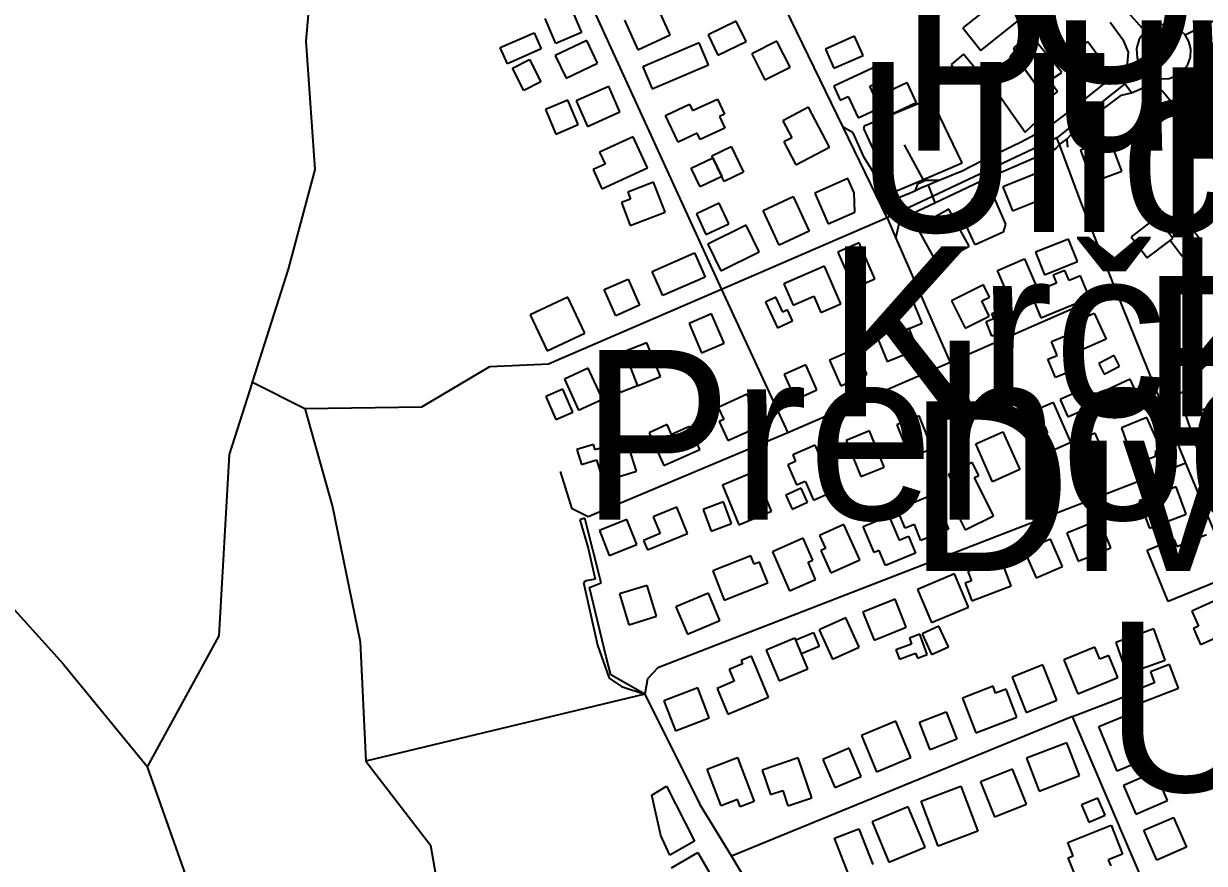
# Model space of a CAD drawing. Extents: x -8864 to 13231, y -7697 to 8949.
# Drawn here: x 36.2 to 467.7, y 3149.1 to 3456.1 of the extents above; entities that cross this region are included whole.
import ezdxf

# ---------------------------------------------------------------- set-up
doc = ezdxf.new("R2010")
doc.units = 0
for name, color, linetype in [('OSM_BUILDING_GARAGE', 9, 'CONTINUOUS'), ('OSM_BUILDING_HOUSE', 9, 'CONTINUOUS'), ('OSM_BUILDING_YES', 9, 'CONTINUOUS'), ('OSM_HIGHWAY_FOOTWAY', 8, 'CONTINUOUS'), ('OSM_HIGHWAY_PATH', 8, 'CONTINUOUS'), ('OSM_HIGHWAY_RESIDENTIAL', 8, 'CONTINUOUS'), ('OSM_HIGHWAY_SECONDARY', 8, 'CONTINUOUS'), ('OSM_HIGHWAY_SERVICE', 8, 'CONTINUOUS'), ('OSM_HIGHWAY_TRACK', 8, 'CONTINUOUS'), ('OSM_HIGHWAY_UNCLASSIFIED', 8, 'CONTINUOUS'), ('OSM_LABELS', 8, 'CONTINUOUS'), ('OSM_LEISURE_OUTDOOR_SEATING', 3, 'CONTINUOUS'), ('OSM_LEISURE_PARK', 3, 'CONTINUOUS')]:
    doc.layers.add(name, color=color, linetype=linetype)

msp = doc.modelspace()

# ---------------------------------------------------------------- linework, layer by layer
at = {"layer": 'OSM_BUILDING_GARAGE'}
for p, q in [((421.990858, 3446.786978), (425.030675, 3449.466775)), ((425.030675, 3449.466775), (430.038332, 3442.672765)), ((426.638638, 3440.259835), (421.990858, 3446.786978)), ((430.038332, 3442.672765), (426.638638, 3440.259835))]:
    msp.add_line(p, q, dxfattribs=at)
at = {"layer": 'OSM_BUILDING_HOUSE'}
for p, q in [((403.974011, 3452.046498), (397.955633, 3447.209518)), ((415.528376, 3438.136012), (403.974011, 3452.046498)), ((397.955633, 3447.209518), (398.307854, 3445.886299)), ((398.307854, 3445.886299), (399.709079, 3442.594929)), ((399.709079, 3442.594929), (407.052112, 3432.520669)), ((407.052112, 3432.520669), (411.232817, 3435.289422)), ((411.232817, 3435.289422), (412.833123, 3436.345774)), ((412.833123, 3436.345774), (415.528376, 3438.136012)), ((450.283357, 3385.285064), (440.865286, 3378.168588)), ((454.647829, 3379.525167), (450.283357, 3385.285064)), ((456.148595, 3377.545897), (454.647829, 3379.525167)), ((440.865286, 3378.168588), (446.730524, 3370.418302)), ((446.730524, 3370.418302), (455.168503, 3376.800891)), ((455.168503, 3376.800891), (456.148595, 3377.545897)), ((265.773383, 3174.09254), (271.094976, 3177.328312)), ((271.094976, 3177.328312), (281.324686, 3157.290986)), ((269.012281, 3159.370331), (265.773383, 3174.09254)), ((272.343062, 3152.142661), (269.012281, 3159.370331)), ((281.324686, 3157.290986), (272.343062, 3152.142661)), ((273.009218, 3147.539191), (282.52683, 3153.110057)), ((282.52683, 3153.110057), (292.098041, 3136.775522))]:
    msp.add_line(p, q, dxfattribs=at)
at = {"layer": 'OSM_BUILDING_YES'}
for p, q in [((393.1394, 3465.489964), (379.387484, 3454.559503)), ((236.217484, 3461.898368), (240.114881, 3452.835982)), ((272.519172, 3451.901944), (267.588085, 3462.710091)), ((230.704466, 3448.799606), (226.807069, 3457.861992)), ((255.781039, 3457.328257), (260.70447, 3446.52011)), ((296.562054, 3456.939074), (286.31703, 3451.924183)), ((300.1838, 3449.566851), (296.562054, 3456.939074)), ((385.995448, 3446.253242), (399.747364, 3457.194823)), ((210.382872, 3447.309594), (222.748876, 3452.724787)), ((222.748876, 3452.724787), (225.367559, 3446.775858)), ((240.114881, 3452.835982), (230.704466, 3448.799606)), ((260.70447, 3446.52011), (272.519172, 3451.901944)), ((286.31703, 3451.924183), (289.938776, 3444.55196)), ((379.387484, 3454.559503), (385.995448, 3446.253242)), ((212.993898, 3441.349546), (210.382872, 3447.309594)), ((241.990838, 3449.878197), (230.497728, 3444.440765)), ((245.911206, 3441.605294), (241.990838, 3449.878197)), ((283.024533, 3449.044235), (262.465572, 3440.248716)), ((286.49314, 3440.949244), (283.024533, 3449.044235)), ((289.938776, 3444.55196), (300.1838, 3449.566851)), ((311.431887, 3449.666926), (302.266496, 3445.030098)), ((316.263434, 3440.126402), (311.431887, 3449.666926)), ((339.854555, 3451.412687), (329.219025, 3446.720261)), ((342.94797, 3444.418526), (339.854555, 3451.412687)), ((225.367559, 3446.775858), (212.993898, 3441.349546)), ((214.846884, 3439.748339), (221.064343, 3442.895155)), ((221.064343, 3442.895155), (225.199106, 3434.733448)), ((230.497728, 3444.440765), (234.418096, 3436.167862)), ((302.266496, 3445.030098), (307.098043, 3435.489573)), ((329.219025, 3446.720261), (332.312441, 3439.71498)), ((332.312441, 3439.71498), (342.94797, 3444.418526)), ((379.617193, 3444.885544), (375.153181, 3441.149395)), ((384.793304, 3438.714226), (379.617193, 3444.885544)), ((398.307854, 3445.886299), (396.569722, 3443.806954)), ((396.569722, 3443.806954), (398.131744, 3441.293948)), ((399.709079, 3442.594929), (398.307854, 3445.886299)), ((218.981647, 3431.586631), (214.846884, 3439.748339)), ((234.418096, 3436.167862), (245.911206, 3441.605294)), ((262.465572, 3440.248716), (265.934179, 3432.164845)), ((265.934179, 3432.164845), (286.49314, 3440.949244)), ((307.098043, 3435.489573), (316.263434, 3440.126402)), ((349.86987, 3441.316187), (332.266499, 3433.132241)), ((352.197588, 3436.312416), (349.86987, 3441.316187)), ((375.153181, 3441.149395), (380.329291, 3434.978076)), ((380.329291, 3434.978076), (384.793304, 3438.714226)), ((397.496215, 3439.981848), (392.503872, 3436.479208)), ((398.131744, 3441.293948), (397.496215, 3439.981848)), ((407.052112, 3432.520669), (399.709079, 3442.594929)), ((225.199106, 3434.733448), (218.981647, 3431.586631)), ((345.428828, 3433.165599), (352.197588, 3436.312416)), ((350.658538, 3430.652594), (358.966349, 3434.477699)), ((358.966349, 3434.477699), (362.381357, 3427.072117)), ((393.307853, 3434.511058), (390.597286, 3432.765297)), ((392.503872, 3436.479208), (393.307853, 3434.511058)), ((250.007684, 3433.054404), (238.131726, 3427.772645)), ((254.134791, 3423.791867), (250.007684, 3433.054404)), ((332.266499, 3433.132241), (334.632502, 3428.050633)), ((349.096516, 3425.292998), (345.428828, 3433.165599)), ((354.073546, 3423.247012), (350.658538, 3430.652594)), ((390.597286, 3432.765297), (402.174623, 3416.408524)), ((407.25885, 3431.564392), (407.052112, 3432.520669)), ((409.908161, 3428.050633), (407.25885, 3431.564392)), ((235.030654, 3428.09511), (226.937238, 3424.659187)), ((238.820853, 3419.132799), (235.030654, 3428.09511)), ((238.131726, 3427.772645), (242.258832, 3418.510108)), ((270.804011, 3422.479767), (279.578897, 3426.593979)), ((279.578897, 3426.593979), (280.673844, 3424.270005)), ((280.673844, 3424.270005), (289.709067, 3428.495412)), ((289.709067, 3428.495412), (292.312436, 3422.935666)), ((334.632502, 3428.050633), (337.549807, 3429.407211)), ((337.549807, 3429.407211), (341.186868, 3421.612446)), ((362.381357, 3427.072117), (354.073546, 3423.247012)), ((411.868345, 3425.448671), (409.908161, 3428.050633)), ((226.937238, 3424.659187), (230.735094, 3415.707996)), ((242.258832, 3418.510108), (254.134791, 3423.791867)), ((275.367565, 3412.750211), (270.804011, 3422.479767)), ((292.312436, 3422.935666), (290.467107, 3422.079465)), ((290.467107, 3422.079465), (292.434948, 3417.876297)), ((323.055166, 3425.459791), (313.644751, 3420.478258)), ((330.742762, 3410.948853), (323.055166, 3425.459791)), ((341.186868, 3421.612446), (349.096516, 3425.292998)), ((402.174623, 3416.408524), (410.712143, 3424.37008)), ((410.712143, 3424.37008), (411.868345, 3425.448671)), ((230.735094, 3415.707996), (238.820853, 3419.132799)), ((292.434948, 3417.876297), (283.399725, 3413.63977)), ((313.644751, 3420.478258), (316.883649, 3414.351418)), ((258.943367, 3414.696122), (246.707531, 3409.04742)), ((264.18839, 3403.354239), (258.943367, 3414.696122)), ((282.289464, 3415.997102), (275.367565, 3412.750211)), ((283.399725, 3413.63977), (282.289464, 3415.997102)), ((316.883649, 3414.351418), (313.974001, 3412.816928)), ((313.974001, 3412.816928), (318.415043, 3404.421711)), ((433.12409, 3413.762084), (422.350736, 3409.747948)), ((437.457935, 3402.142215), (433.12409, 3413.762084)), ((246.707531, 3409.04742), (248.698343, 3404.733056)), ((287.702941, 3407.757558), (294.77798, 3411.171243)), ((294.77798, 3411.171243), (299.310906, 3401.819749)), ((318.415043, 3404.421711), (330.742762, 3410.948853)), ((422.350736, 3409.747948), (426.68458, 3398.128078)), ((248.698343, 3404.733056), (244.303243, 3402.698189)), ((280.130199, 3403.265283), (288.055162, 3407.023672)), ((288.055162, 3407.023672), (287.702941, 3407.757558)), ((288.055162, 3407.023672), (291.324687, 3400.174064)), ((291.324687, 3400.174064), (288.055162, 3407.023672)), ((244.303243, 3402.698189), (247.549797, 3395.67067)), ((247.549797, 3395.67067), (264.18839, 3403.354239)), ((283.392068, 3396.404556), (280.130199, 3403.265283)), ((291.324687, 3400.174064), (283.392068, 3396.404556)), ((292.197582, 3398.372707), (291.324687, 3400.174064)), ((299.310906, 3401.819749), (292.197582, 3398.372707)), ((407.771867, 3401.886466), (394.004637, 3396.415676)), ((410.099586, 3396.037613), (407.771867, 3401.886466)), ((426.68458, 3398.128078), (437.457935, 3402.142215)), ((266.38594, 3398.050241), (256.952555, 3394.391928)), ((270.60493, 3387.186497), (266.38594, 3398.050241)), ((337.419639, 3399.417939), (325.336942, 3394.13618)), ((339.693759, 3394.225136), (337.419639, 3399.417939)), ((394.004637, 3396.415676), (397.503872, 3387.609038)), ((407.381362, 3394.959022), (410.099586, 3396.037613)), ((257.917333, 3391.901162), (254.663121, 3390.644659)), ((256.952555, 3394.391928), (257.917333, 3391.901162)), ((306.439544, 3387.764711), (317.427294, 3392.868558)), ((317.427294, 3392.868558), (323.315503, 3380.214575)), ((325.336942, 3394.13618), (330.252716, 3382.894373)), ((339.931125, 3387.11978), (339.693759, 3394.225136)), ((382.710609, 3391.823325), (389.816276, 3394.847827)), ((384.839246, 3386.808434), (382.710609, 3391.823325)), ((389.816276, 3394.847827), (395.000043, 3382.694222)), ((397.503872, 3387.609038), (408.560535, 3391.990118)), ((408.560535, 3391.990118), (407.381362, 3394.959022)), ((254.663121, 3390.644659), (257.909676, 3382.271681)), ((257.909676, 3382.271681), (270.60493, 3387.186497)), ((290.428822, 3390.377791), (282.059755, 3386.519327)), ((293.897429, 3382.861014), (290.428822, 3390.377791)), ((312.327753, 3375.110728), (306.439544, 3387.764711)), ((330.252716, 3382.894373), (339.931125, 3387.11978)), ((374.264972, 3388.176132), (362.557467, 3381.660109)), ((381.761145, 3374.732665), (374.264972, 3388.176132)), ((383.277224, 3386.152384), (384.839246, 3386.808434)), ((282.059755, 3386.519327), (285.528362, 3379.00255)), ((285.528362, 3379.00255), (293.897429, 3382.861014)), ((380.796367, 3381.993694), (383.330823, 3383.139002)), ((382.725923, 3385.37402), (383.277224, 3386.152384)), ((382.725923, 3384.473341), (382.725923, 3385.37402)), ((383.330823, 3383.139002), (382.725923, 3384.473341)), ((395.000043, 3382.694222), (394.104178, 3379.792034)), ((454.647829, 3379.525167), (460.857631, 3384.217592)), ((460.857631, 3384.217592), (466.768811, 3376.400589)), ((300.252713, 3382.393996), (286.194518, 3375.49991)), ((305.045975, 3372.631081), (300.252713, 3382.393996)), ((323.315503, 3380.214575), (312.327753, 3375.110728)), ((362.557467, 3381.660109), (369.211373, 3369.728893)), ((383.889782, 3375.166325), (380.796367, 3381.993694)), ((394.104178, 3379.792034), (383.889782, 3375.166325)), ((456.148595, 3377.545897), (454.647829, 3379.525167)), ((286.194518, 3375.49991), (290.987781, 3365.736996)), ((341.58503, 3375.93357), (333.744294, 3372.508767)), ((347.312442, 3362.812569), (341.58503, 3375.93357)), ((376.807086, 3371.975031), (381.761145, 3374.732665)), ((418.062833, 3377.26791), (405.949509, 3372.475408)), ((421.301731, 3369.083963), (418.062833, 3377.26791)), ((455.168503, 3376.800891), (456.148595, 3377.545897)), ((459.586574, 3370.963157), (455.168503, 3376.800891)), ((466.768811, 3376.400589), (459.586574, 3370.963157)), ((265.903551, 3365.514606), (281.324686, 3372.275257)), ((281.324686, 3372.275257), (285.206769, 3363.435261)), ((290.987781, 3365.736996), (305.045975, 3372.631081)), ((333.744294, 3372.508767), (339.471707, 3359.387765)), ((369.211373, 3369.728893), (375.957162, 3373.487282)), ((375.957162, 3373.487282), (376.807086, 3371.975031)), ((392.036797, 3365.814832), (401.914286, 3370.051359)), ((401.914286, 3370.051359), (406.049049, 3360.399639)), ((405.949509, 3372.475408), (409.188406, 3364.291462)), ((269.785635, 3356.66349), (265.903551, 3365.514606)), ((328.820863, 3367.40492), (314.042914, 3360.944494)), ((334.846897, 3353.627868), (328.820863, 3367.40492)), ((396.064362, 3356.42998), (392.036797, 3365.814832)), ((409.188406, 3364.291462), (421.301731, 3369.083963)), ((416.715207, 3365.87043), (412.450275, 3364.146908)), ((418.238943, 3362.13428), (416.715207, 3365.87043)), ((248.407378, 3358.820671), (257.09038, 3362.656896)), ((257.09038, 3362.656896), (261.30937, 3353.105252)), ((285.206769, 3363.435261), (269.785635, 3356.66349)), ((314.042914, 3360.944494), (317.457922, 3353.13861)), ((339.471707, 3359.387765), (347.312442, 3362.812569)), ((413.660076, 3361.166884), (404.280289, 3357.364018)), ((412.450275, 3364.146908), (413.660076, 3361.166884)), ((422.396677, 3363.813323), (418.238943, 3362.13428)), ((425.658546, 3355.796169), (422.396677, 3363.813323)), ((252.634025, 3349.269027), (248.407378, 3358.820671)), ((386.983197, 3360.555312), (375.283349, 3354.762056)), ((389.188404, 3356.107515), (386.983197, 3360.555312)), ((406.049049, 3360.399639), (402.634041, 3358.942986)), ((402.634041, 3358.942986), (404.877533, 3353.705705)), ((404.280289, 3357.364018), (407.856094, 3348.568499)), ((235.053625, 3356.063037), (221.339994, 3349.602612)), ((241.263426, 3342.886438), (235.053625, 3356.063037)), ((261.30937, 3353.105252), (252.634025, 3349.269027)), ((311.133265, 3356.018559), (307.297124, 3354.261679)), ((307.297124, 3354.261679), (311.638625, 3344.81011)), ((313.606466, 3350.636725), (311.133265, 3356.018559)), ((317.457922, 3353.13861), (324.931123, 3356.407741)), ((324.931123, 3356.407741), (327.542149, 3350.436574)), ((327.542149, 3350.436574), (334.846897, 3353.627868)), ((361.179213, 3354.862132), (352.947971, 3351.559642)), ((364.509994, 3346.56699), (361.179213, 3354.862132)), ((375.283349, 3354.762056), (380.222094, 3344.787871)), ((386.317041, 3354.695339), (389.188404, 3356.107515)), ((389.050579, 3349.168952), (386.317041, 3354.695339)), ((392.787179, 3355.028924), (396.064362, 3356.42998)), ((395.145526, 3349.535895), (392.787179, 3355.028924)), ((404.877533, 3353.705705), (395.145526, 3349.535895)), ((407.856094, 3348.568499), (425.658546, 3355.796169)), ((221.339994, 3349.602612), (227.549795, 3336.426013)), ((287.603401, 3350.025152), (279.356845, 3346.489154)), ((292.205239, 3339.317081), (287.603401, 3350.025152)), ((315.352255, 3351.437328), (313.606466, 3350.636725)), ((317.228213, 3347.378713), (315.352255, 3351.437328)), ((352.947971, 3351.559642), (355.160835, 3346.055494)), ((380.222094, 3344.787871), (389.050579, 3349.168952)), ((387.955632, 3347.167443), (390.719798, 3348.257153)), ((389.977072, 3350.125228), (392.794836, 3351.237177)), ((390.719798, 3348.257153), (389.977072, 3350.125228)), ((392.794836, 3351.237177), (395.635572, 3344.053985)), ((418.407397, 3346.177808), (427.434963, 3350.258662)), ((427.434963, 3350.258662), (431.722865, 3340.773735)), ((279.356845, 3346.489154), (283.958684, 3335.781082)), ((311.638625, 3344.81011), (317.228213, 3347.378713)), ((355.160835, 3346.055494), (347.465582, 3342.919797)), ((356.301724, 3343.253381), (355.160835, 3346.055494)), ((355.160835, 3346.055494), (356.301724, 3343.253381)), ((359.793301, 3344.665557), (356.301724, 3343.253381)), ((356.301724, 3343.253381), (359.793301, 3344.665557)), ((359.793301, 3344.665557), (364.509994, 3346.56699)), ((362.894374, 3337.082063), (359.793301, 3344.665557)), ((390.053642, 3341.852325), (387.955632, 3347.167443)), ((395.635572, 3344.053985), (390.053642, 3341.852325)), ((422.695299, 3336.692881), (418.407397, 3346.177808)), ((227.549795, 3336.426013), (241.263426, 3342.886438)), ((263.943367, 3339.428276), (255.543673, 3336.04795)), ((268.928054, 3327.07452), (263.943367, 3339.428276)), ((347.465582, 3342.919797), (351.715199, 3332.511952)), ((411.753491, 3339.850817), (417.74124, 3342.297105)), ((413.8515, 3334.73585), (411.753491, 3339.850817)), ((417.74124, 3342.297105), (422.565131, 3330.521562)), ((431.722865, 3340.773735), (422.695299, 3336.692881)), ((255.543673, 3336.04795), (256.830044, 3333.034568)), ((283.958684, 3335.781082), (292.205239, 3339.317081)), ((340.260374, 3337.215497), (330.727448, 3333.045687)), ((344.341539, 3327.897362), (340.260374, 3337.215497)), ((351.715199, 3332.511952), (362.894374, 3337.082063)), ((462.503879, 3335.16951), (453.170034, 3331.800304)), ((466.600358, 3323.872106), (462.503879, 3335.16951)), ((250.666184, 3330.610518), (256.830044, 3333.034568)), ((256.830044, 3333.034568), (260.505389, 3323.705313)), ((256.830044, 3333.034568), (260.505389, 3323.705313)), ((322.044446, 3331.288807), (314.165425, 3327.763928)), ((326.110296, 3322.215301), (322.044446, 3331.288807)), ((330.727448, 3333.045687), (334.808613, 3323.727552)), ((410.482434, 3333.357033), (413.8515, 3334.73585)), ((413.215972, 3326.696457), (410.482434, 3333.357033)), ((434.678455, 3334.73585), (429.050583, 3331.855901)), ((429.050583, 3331.855901), (431.072023, 3327.919601)), ((431.072023, 3327.919601), (436.699895, 3330.79955)), ((436.699895, 3330.79955), (434.678455, 3334.73585)), ((453.170034, 3331.800304), (457.266513, 3320.49178)), ((242.54214, 3330.065663), (233.843824, 3326.073765)), ((247.725908, 3318.790498), (242.54214, 3330.065663)), ((254.341529, 3321.281264), (250.666184, 3330.610518)), ((260.505389, 3323.705313), (268.928054, 3327.07452)), ((314.165425, 3327.763928), (318.223618, 3318.690422)), ((334.808613, 3323.727552), (344.341539, 3327.897362)), ((422.565131, 3330.521562), (413.215972, 3326.696457)), ((233.215952, 3322.426572), (227.052092, 3319.724535)), ((236.875983, 3314.086952), (233.215952, 3322.426572)), ((233.843824, 3326.073765), (239.027591, 3314.7986)), ((260.505389, 3323.705313), (254.341529, 3321.281264)), ((318.223618, 3318.690422), (326.110296, 3322.215301)), ((378.545218, 3324.906219), (373.055171, 3322.282018)), ((373.055171, 3322.282018), (377.787178, 3312.38567)), ((383.277224, 3315.02099), (378.545218, 3324.906219)), ((425.122558, 3323.171578), (414.992389, 3318.723781)), ((427.925009, 3316.788989), (425.122558, 3323.171578)), ((440.574321, 3326.084885), (430.275698, 3321.403578)), ((444.931136, 3316.522121), (440.574321, 3326.084885)), ((457.266513, 3320.49178), (466.600358, 3323.872106)), ((227.052092, 3319.724535), (230.712123, 3311.384915)), ((239.027591, 3314.7986), (247.725908, 3318.790498)), ((300.61259, 3320.647453), (290.053631, 3315.810474)), ((302.289467, 3316.97802), (300.61259, 3320.647453)), ((304.065883, 3317.789743), (302.289467, 3316.97802)), ((307.61106, 3310.061696), (304.065883, 3317.789743)), ((414.992389, 3318.723781), (417.802496, 3312.341192)), ((430.275698, 3321.403578), (434.632513, 3311.840815)), ((230.712123, 3311.384915), (236.875983, 3314.086952)), ((290.053631, 3315.810474), (292.067413, 3311.407154)), ((377.787178, 3312.38567), (383.277224, 3315.02099)), ((412.480903, 3317.611831), (402.143995, 3313.063959)), ((418.897443, 3303.045296), (412.480903, 3317.611831)), ((417.802496, 3312.341192), (427.925009, 3316.788989)), ((434.632513, 3311.840815), (444.931136, 3316.522121)), ((474.823942, 3317.533995), (460.857631, 3312.741494)), ((271.393598, 3309.494602), (264.77032, 3306.536817)), ((273.016875, 3305.858528), (271.393598, 3309.494602)), ((292.067413, 3311.407154), (290.352252, 3310.62879)), ((290.352252, 3310.62879), (293.560522, 3303.634629)), ((293.560522, 3303.634629), (307.61106, 3310.061696)), ((363.430362, 3312.697016), (355.298661, 3309.405646)), ((355.298661, 3309.405646), (360.09958, 3297.530028)), ((368.231281, 3300.810278), (363.430362, 3312.697016)), ((402.143995, 3313.063959), (404.877533, 3306.870401)), ((446.646297, 3312.096563), (437.411993, 3308.260338)), ((451.577385, 3300.921473), (446.646297, 3312.096563)), ((460.857631, 3312.741494), (464.931138, 3300.876995)), ((264.77032, 3306.536817), (270.114884, 3294.572243)), ((279.563584, 3308.782954), (273.016875, 3305.858528)), ((283.292527, 3300.443335), (279.563584, 3308.782954)), ((345.275689, 3307.170628), (336.830052, 3303.734705)), ((350.650881, 3293.994029), (345.275689, 3307.170628)), ((384.104177, 3302.500441), (393.996981, 3306.914879)), ((393.996981, 3306.914879), (400.183811, 3293.048872)), ((404.877533, 3306.870401), (409.349203, 3308.838552)), ((410.39055, 3306.4701), (407.174624, 3305.046805)), ((407.174624, 3305.046805), (409.823935, 3299.042279)), ((409.349203, 3308.838552), (410.39055, 3306.4701)), ((427.756555, 3306.370024), (421.638637, 3303.756944)), ((430.153187, 3300.776919), (427.756555, 3306.370024)), ((437.411993, 3308.260338), (441.401274, 3296.707185)), ((464.931138, 3300.876995), (478.897449, 3305.680616)), ((244.456382, 3302.278051), (238.384406, 3300.387737)), ((245.091911, 3300.232064), (244.456382, 3302.278051)), ((252.488542, 3302.52268), (245.091911, 3300.232064)), ((253.261896, 3300.031913), (252.488542, 3302.52268)), ((257.389002, 3301.310655), (253.261896, 3300.031913)), ((260.137854, 3292.459539), (257.389002, 3301.310655)), ((325.459454, 3302.011183), (317.266497, 3298.419587)), ((332.771859, 3285.387542), (325.459454, 3302.011183)), ((336.830052, 3303.734705), (342.197587, 3290.546986)), ((360.09958, 3297.530028), (368.231281, 3300.810278)), ((390.291008, 3288.634433), (384.104177, 3302.500441)), ((409.823935, 3299.042279), (418.897443, 3303.045296)), ((421.638637, 3303.756944), (424.042926, 3298.152719)), ((424.042926, 3298.152719), (430.153187, 3300.776919)), ((449.892852, 3299.909599), (451.577385, 3300.921473)), ((238.384406, 3300.387737), (240.068939, 3294.961425)), ((240.068939, 3294.961425), (245.49773, 3296.651588)), ((245.49773, 3296.651588), (247.970931, 3288.690031)), ((270.114884, 3294.572243), (283.292527, 3300.443335)), ((317.266497, 3298.419587), (318.300188, 3296.062255)), ((441.401274, 3296.707185), (442.57279, 3296.81838)), ((442.57279, 3296.81838), (443.139406, 3295.361727)), ((443.139406, 3295.361727), (449.793311, 3297.963688)), ((449.793311, 3297.963688), (449.892852, 3299.909599)), ((247.970931, 3288.690031), (260.137854, 3292.459539)), ((303.529896, 3292.303866), (291.554397, 3287.355692)), ((309.509988, 3277.848526), (303.529896, 3292.303866)), ((318.300188, 3296.062255), (315.421168, 3294.794632)), ((315.421168, 3294.794632), (318.637095, 3287.478006)), ((342.197587, 3290.546986), (350.650881, 3293.994029)), ((382.848434, 3295.673072), (374.111833, 3291.314231)), ((385.252722, 3290.869452), (382.848434, 3295.673072)), ((400.183811, 3293.048872), (390.291008, 3288.634433)), ((411.761148, 3291.903564), (406.600351, 3289.457276)), ((414.732052, 3285.654409), (411.761148, 3291.903564)), ((318.637095, 3287.478006), (321.738167, 3288.834584)), ((321.738167, 3288.834584), (324.793298, 3281.884901)), ((374.111833, 3291.314231), (378.667729, 3282.174008)), ((383.721329, 3290.113326), (385.252722, 3290.869452)), ((390.666199, 3276.202841), (383.721329, 3290.113326)), ((406.600351, 3289.457276), (409.571255, 3283.197002)), ((291.554397, 3287.355692), (297.534489, 3272.900351)), ((320.375227, 3286.243743), (314.793296, 3283.741857)), ((314.793296, 3283.741857), (317.08273, 3278.62689)), ((322.672317, 3281.128776), (320.375227, 3286.243743)), ((324.793298, 3281.884901), (332.771859, 3285.387542)), ((355.444143, 3278.649129), (369.012292, 3284.142158)), ((369.012292, 3284.142158), (374.211373, 3271.310264)), ((409.571255, 3283.197002), (414.732052, 3285.654409)), ((457.304798, 3286.721881), (443.851504, 3281.618034)), ((461.072026, 3276.803293), (457.304798, 3286.721881)), ((274.885176, 3279.383016), (266.232801, 3275.847017)), ((278.836172, 3269.720176), (274.885176, 3279.383016)), ((292.006158, 3281.284449), (284.525299, 3278.515695)), ((294.93112, 3273.36737), (292.006158, 3281.284449)), ((317.08273, 3278.62689), (322.672317, 3281.128776)), ((378.667729, 3282.174008), (375.505401, 3280.59504)), ((375.505401, 3280.59504), (380.291007, 3271.021157)), ((443.851504, 3281.618034), (447.618732, 3271.699446)), ((256.684561, 3274.768426), (246.623304, 3270.798767)), ((260.290993, 3265.639323), (256.684561, 3274.768426)), ((266.232801, 3275.847017), (268.767258, 3269.64234)), ((284.525299, 3278.515695), (287.450261, 3270.609736)), ((297.534489, 3272.900351), (309.509988, 3277.848526)), ((343.032197, 3272.26654), (352.404327, 3276.202841)), ((352.404327, 3276.202841), (356.156241, 3267.285008)), ((358.307849, 3271.599371), (355.444143, 3278.649129)), ((380.291007, 3271.021157), (390.666199, 3276.202841)), ((429.341548, 3274.657231), (417.419648, 3269.775774)), ((433.506939, 3264.482895), (429.341548, 3274.657231)), ((447.618732, 3271.699446), (461.072026, 3276.803293)), ((246.623304, 3270.798767), (250.237394, 3261.669664)), ((287.450261, 3270.609736), (294.93112, 3273.36737)), ((335.918873, 3272.944829), (327.075074, 3268.908453)), ((341.768797, 3260.101815), (335.918873, 3272.944829)), ((347.029135, 3262.770494), (343.032197, 3272.26654)), ((361.699887, 3272.978188), (358.307849, 3271.599371)), ((364.042919, 3267.196052), (361.699887, 3272.978188)), ((374.211373, 3271.310264), (364.042919, 3267.196052)), ((268.767258, 3269.64234), (262.741223, 3267.173813)), ((262.741223, 3267.173813), (264.150106, 3263.72677)), ((264.150106, 3263.72677), (278.836172, 3269.720176)), ((321.110296, 3267.941058), (309.823924, 3262.992883)), ((324.617187, 3259.935023), (321.110296, 3267.941058)), ((327.075074, 3268.908453), (329.211368, 3264.216028)), ((356.156241, 3267.285008), (359.509994, 3268.686064)), ((359.509994, 3268.686064), (362.098049, 3262.525865)), ((411.447212, 3267.67419), (401.814746, 3263.459902)), ((415.819341, 3257.688885), (411.447212, 3267.67419)), ((417.419648, 3269.775774), (421.585039, 3259.612558)), ((446.784123, 3263.660053), (456.500816, 3267.607473)), ((456.500816, 3267.607473), (457.588105, 3264.927675)), ((457.588105, 3264.927675), (468.43803, 3269.330994)), ((250.237394, 3261.669664), (260.290993, 3265.639323)), ((309.823924, 3262.992883), (316.079667, 3248.748813)), ((329.211368, 3264.216028), (327.488551, 3263.426544)), ((327.488551, 3263.426544), (331.194523, 3255.287075)), ((348.851493, 3263.537739), (347.029135, 3262.770494)), ((351.202183, 3257.944634), (348.851493, 3263.537739)), ((362.098049, 3262.525865), (351.202183, 3257.944634)), ((401.814746, 3263.459902), (406.186875, 3253.474598)), ((421.585039, 3259.612558), (433.506939, 3264.482895)), ((454.410463, 3244.890349), (446.784123, 3263.660053)), ((301.891304, 3261.580708), (288.00922, 3256.0432)), ((303.131733, 3258.46725), (301.891304, 3261.580708)), ((305.130202, 3259.267853), (303.131733, 3258.46725)), ((308.139391, 3251.717718), (305.130202, 3259.267853)), ((322.886712, 3259.178897), (324.617187, 3259.935023)), ((325.627907, 3252.929743), (322.886712, 3259.178897)), ((331.194523, 3255.287075), (341.768797, 3260.101815)), ((393.300196, 3260.4354), (381.240471, 3255.854169)), ((397.059768, 3250.550171), (393.300196, 3260.4354)), ((406.186875, 3253.474598), (415.819341, 3257.688885)), ((288.00922, 3256.0432), (292.258838, 3245.390727)), ((376.39361, 3254.897893), (362.863746, 3249.24919)), ((381.462523, 3242.766526), (376.39361, 3254.897893)), ((381.240471, 3255.854169), (382.572783, 3252.362648)), ((264.065879, 3250.750322), (253.912738, 3247.636864)), ((267.534486, 3239.486276), (264.065879, 3250.750322)), ((292.258838, 3245.390727), (308.139391, 3251.717718)), ((316.079667, 3248.748813), (325.627907, 3252.929743)), ((362.863746, 3249.24919), (367.925002, 3237.128943)), ((382.572783, 3252.362648), (380.313977, 3251.506447)), ((380.313977, 3251.506447), (382.748894, 3245.112739)), ((382.748894, 3245.112739), (397.059768, 3250.550171)), ((471.676928, 3251.906749), (454.410463, 3244.890349)), ((253.912738, 3247.636864), (257.381345, 3236.361698)), ((286.454855, 3247.914851), (274.555926, 3242.877721)), ((290.673845, 3237.951786), (286.454855, 3247.914851)), ((354.655475, 3245.702072), (342.909685, 3240.987407)), ((358.759611, 3235.472139), (354.655475, 3245.702072)), ((473.568199, 3246.069016), (463.070495, 3241.332112)), ((274.555926, 3242.877721), (278.774916, 3232.914656)), ((342.909685, 3240.987407), (347.013821, 3230.768594)), ((367.925002, 3237.128943), (381.462523, 3242.766526)), ((463.070495, 3241.332112), (465.566667, 3235.816843)), ((257.381345, 3236.361698), (267.534486, 3239.486276)), ((278.774916, 3232.914656), (290.673845, 3237.951786)), ((336.623314, 3238.908062), (326.914278, 3234.504743)), ((341.485489, 3228.188871), (336.623314, 3238.908062)), ((465.566667, 3235.816843), (463.675396, 3234.960642)), ((318.384415, 3230.835311), (324.869867, 3233.48175)), ((324.869867, 3233.48175), (326.944906, 3228.400142)), ((326.914278, 3234.504743), (331.776453, 3223.785552)), ((347.013821, 3230.768594), (358.759611, 3235.472139)), ((363.652414, 3232.847939), (359.877528, 3231.446883)), ((366.401265, 3225.442357), (363.652414, 3232.847939)), ((370.681511, 3235.794604), (364.525308, 3232.992492)), ((364.525308, 3232.992492), (367.947973, 3225.464596)), ((374.111833, 3228.266708), (370.681511, 3235.794604)), ((449.249667, 3234.838328), (435.268042, 3229.812317)), ((453.369116, 3223.385251), (449.249667, 3234.838328)), ((463.675396, 3234.960642), (466.309393, 3229.122909)), ((466.309393, 3229.122909), (478.698368, 3234.704894)), ((318.078136, 3231.446883), (307.603403, 3227.010205)), ((318.384415, 3230.835311), (318.078136, 3231.446883)), ((320.46711, 3225.753702), (318.384415, 3230.835311)), ((320.46711, 3225.753702), (318.384415, 3230.835311)), ((326.944906, 3228.400142), (320.46711, 3225.753702)), ((331.776453, 3223.785552), (341.485489, 3228.188871)), ((360.689167, 3229.267462), (354.977068, 3227.143639)), ((359.877528, 3231.446883), (360.689167, 3229.267462)), ((367.947973, 3225.464596), (374.111833, 3228.266708)), ((427.657015, 3228.155513), (416.340015, 3223.529804)), ((429.479373, 3223.729955), (427.657015, 3228.155513)), ((435.268042, 3229.812317), (439.387491, 3218.35924)), ((302.197583, 3224.830785), (298.430354, 3223.262936)), ((298.430354, 3223.262936), (298.951028, 3222.017553)), ((308.407385, 3209.875067), (302.197583, 3224.830785)), ((307.603403, 3227.010205), (312.35838, 3215.790637)), ((322.833114, 3220.227315), (320.46711, 3225.753702)), ((354.977068, 3227.143639), (356.217497, 3223.807791)), ((356.217497, 3223.807791), (362.151648, 3226.009451)), ((362.151648, 3226.009451), (362.848432, 3224.130257)), ((362.848432, 3224.130257), (366.401265, 3225.442357)), ((416.340015, 3223.529804), (421.447213, 3211.053733)), ((432.810155, 3225.086533), (429.479373, 3223.729955)), ((436.102651, 3217.04714), (432.810155, 3225.086533)), ((439.387491, 3218.35924), (453.369116, 3223.385251)), ((298.951028, 3222.017553), (294.073539, 3219.993805)), ((294.073539, 3219.993805), (295.86527, 3215.668323)), ((312.35838, 3215.790637), (322.833114, 3220.227315)), ((408.644762, 3221.63949), (397.465587, 3217.247291)), ((413.728989, 3208.729759), (408.644762, 3221.63949)), ((454.92348, 3221.850761), (447.925011, 3219.159843)), ((447.925011, 3219.159843), (449.487033, 3215.090109)), ((458.269576, 3213.155317), (454.92348, 3221.850761)), ((295.86527, 3215.668323), (289.655468, 3213.09972)), ((397.465587, 3217.247291), (402.549815, 3204.32644)), ((421.447213, 3211.053733), (436.102651, 3217.04714)), ((449.487033, 3215.090109), (441.370646, 3211.976651)), ((282.52683, 3213.266512), (270.145512, 3208.49625)), ((286.761134, 3202.313812), (282.52683, 3213.266512)), ((289.655468, 3213.09972), (293.545208, 3203.714868)), ((390.444147, 3213.866965), (379.264973, 3209.574841)), ((391.401268, 3211.365079), (390.444147, 3213.866965)), ((395.199125, 3212.832852), (391.401268, 3211.365079)), ((399.12715, 3202.614038), (395.199125, 3212.832852)), ((441.370646, 3211.976651), (443.154719, 3207.339823)), ((443.154719, 3207.339823), (458.269576, 3213.155317)), ((270.145512, 3208.49625), (274.372159, 3197.53243)), ((293.545208, 3203.714868), (308.407385, 3209.875067)), ((379.264973, 3209.574841), (384.157776, 3196.865261)), ((402.549815, 3204.32644), (413.728989, 3208.729759)), ((274.372159, 3197.53243), (286.761134, 3202.313812)), ((363.614129, 3200.723724), (373.323165, 3204.504352)), ((373.323165, 3204.504352), (377.235876, 3194.47457)), ((384.157776, 3196.865261), (399.12715, 3202.614038)), ((429.081211, 3199.144757), (440.061304, 3203.637032)), ((440.061304, 3203.637032), (445.076619, 3191.361112)), ((354.961754, 3201.124026), (342.350727, 3195.931223)), ((360.467115, 3187.780635), (354.961754, 3201.124026)), ((367.52684, 3190.682823), (363.614129, 3200.723724)), ((435.742774, 3182.865819), (429.081211, 3199.144757)), ((342.350727, 3195.931223), (347.84843, 3182.576712)), ((377.235876, 3194.47457), (367.52684, 3190.682823)), ((417.434962, 3193.229186), (402.649355, 3187.569365)), ((422.029143, 3181.231254), (417.434962, 3193.229186)), ((337.894371, 3191.227678), (328.254247, 3187.135704)), ((342.281814, 3180.897669), (337.894371, 3191.227678)), ((445.076619, 3191.361112), (440.47478, 3189.481917)), ((440.47478, 3189.481917), (442.113372, 3185.467781)), ((285.980123, 3183.599706), (297.029129, 3187.813993)), ((297.029129, 3187.813993), (303.162361, 3171.768566)), ((319.257309, 3187.66944), (306.087323, 3183.154926)), ((324.241996, 3173.136263), (319.257309, 3187.66944)), ((328.254247, 3187.135704), (332.64169, 3176.805696)), ((347.84843, 3182.576712), (360.467115, 3187.780635)), ((402.649355, 3187.569365), (407.251193, 3175.571432)), ((442.113372, 3185.467781), (435.742774, 3182.865819)), ((291.102635, 3170.211837), (285.980123, 3183.599706)), ((306.087323, 3183.154926), (309.134797, 3174.259332)), ((332.64169, 3176.805696), (342.281814, 3180.897669)), ((397.61107, 3183.610825), (385.880594, 3178.973997)), ((402.679983, 3170.80117), (397.61107, 3183.610825)), ((407.251193, 3175.571432), (422.029143, 3181.231254)), ((449.716742, 3182.554473), (438.147062, 3177.561821)), ((454.211382, 3172.146628), (449.716742, 3182.554473)), ((309.134797, 3174.259332), (313.583495, 3175.782702)), ((313.583495, 3175.782702), (315.513052, 3170.14512)), ((364.14246, 3171.901999), (378.652415, 3177.37279)), ((378.652415, 3177.37279), (384.892845, 3160.871463)), ((385.880594, 3178.973997), (390.949507, 3166.164341)), ((438.147062, 3177.561821), (442.641703, 3167.153976)), ((297.013815, 3172.469094), (291.102635, 3170.211837)), ((298.024535, 3169.811535), (297.013815, 3172.469094)), ((303.162361, 3171.768566), (298.024535, 3169.811535)), ((315.513052, 3170.14512), (324.241996, 3173.136263)), ((370.382889, 3155.400672), (364.14246, 3171.901999)), ((428.782589, 3173.025068), (422.79484, 3170.523182)), ((431.408929, 3166.742555), (428.782589, 3173.025068)), ((442.641703, 3167.153976), (454.211382, 3172.146628)), ((359.479366, 3169.844893), (346.23281, 3164.307386)), ((365.658539, 3155.089327), (359.479366, 3169.844893)), ((390.949507, 3166.164341), (402.679983, 3170.80117)), ((422.79484, 3170.523182), (425.42118, 3164.240669)), ((346.23281, 3164.307386), (352.404327, 3149.551819)), ((417.771868, 3156.823967), (433.644764, 3163.039764)), ((425.42118, 3164.240669), (431.408929, 3166.742555)), ((433.644764, 3163.039764), (437.779527, 3152.487365)), ((445.581979, 3161.227287), (456.424246, 3165.953071)), ((456.424246, 3165.953071), (461.179224, 3155.044849)), ((332.557464, 3158.30286), (341.454861, 3161.783261)), ((337.672319, 3145.226337), (332.557464, 3158.30286)), ((341.454861, 3161.783261), (346.569716, 3148.706738)), ((384.892845, 3160.871463), (370.382889, 3155.400672)), ((450.336956, 3150.330184), (445.581979, 3161.227287)), ((352.404327, 3149.551819), (365.658539, 3155.089327)), ((419.693767, 3151.909152), (417.771868, 3156.823967)), ((461.179224, 3155.044849), (450.336956, 3150.330184)), ((417.925008, 3151.219743), (419.693767, 3151.909152)), ((421.010766, 3143.336023), (417.925008, 3151.219743)), ((437.779527, 3152.487365), (432.557475, 3150.441379)), ((432.557475, 3150.441379), (433.430369, 3148.206361))]:
    msp.add_line(p, q, dxfattribs=at)
at = {"layer": 'OSM_HIGHWAY_FOOTWAY'}
for p, q in [((438.284887, 3449.57797), (433.254259, 3456.416458)), ((439.961764, 3445.597192), (438.284887, 3449.57797)), ((439.609543, 3441.316187), (439.961764, 3445.597192)), ((436.15625, 3437.713472), (439.609543, 3441.316187)), ((431.592697, 3434.566655), (419.065896, 3424.714785)), ((436.15625, 3437.713472), (431.592697, 3434.566655)), ((438.637108, 3433.999561), (436.15625, 3437.713472)), ((431.577383, 3425.48203), (437.335423, 3429.952066)), ((437.335423, 3429.952066), (441.018425, 3430.797147)), ((441.018425, 3430.797147), (438.637108, 3433.999561)), ((441.018425, 3430.797147), (446.378303, 3433.054404)), ((446.378303, 3433.054404), (450.160846, 3433.443586)), ((450.160846, 3433.443586), (452.695302, 3431.030657)), ((452.695302, 3431.030657), (457.77953, 3424.881577)), ((464.111843, 3429.6296), (470.444156, 3432.676341)), ((457.77953, 3424.881577), (464.111843, 3429.6296)), ((419.065896, 3424.714785), (409.617197, 3417.431517)), ((421.140934, 3417.831819), (431.577383, 3425.48203)), ((457.77953, 3424.881577), (477.098062, 3398.30599)), ((339.280282, 3416.097178), (335.712135, 3418.165404)), ((409.617197, 3417.431517), (400.482433, 3412.605657)), ((417.411991, 3413.839921), (421.140934, 3417.831819)), ((343.384418, 3407.06815), (339.280282, 3416.097178)), ((414.78565, 3411.916249), (417.411991, 3413.839921)), ((417.411991, 3413.839921), (417.519188, 3411.727217)), ((400.482433, 3412.605657), (386.209843, 3405.733811)), ((409.081209, 3407.557408), (413.353797, 3410.448476)), ((413.353797, 3410.448476), (414.78565, 3411.916249)), ((417.519188, 3411.727217), (417.81781, 3410.859897)), ((346.362978, 3402.24229), (343.384418, 3407.06815)), ((386.209843, 3405.733811), (379.11949, 3402.142215)), ((385.842309, 3398.528379), (407.182281, 3407.668602)), ((407.182281, 3407.668602), (409.081209, 3407.557408)), ((409.081209, 3407.557408), (411.523782, 3407.401735)), ((350.160835, 3395.059098), (346.362978, 3402.24229)), ((379.11949, 3402.142215), (370.765738, 3398.684052)), ((362.810147, 3397.360833), (361.814741, 3394.870066)), ((364.027605, 3395.88194), (361.814741, 3394.870066)), ((365.25272, 3398.461663), (362.810147, 3397.360833)), ((366.799428, 3397.038367), (364.027605, 3395.88194)), ((365.25272, 3398.461663), (365.00004, 3399.106593)), ((365.888248, 3398.750769), (365.25272, 3398.461663)), ((370.765738, 3398.684052), (365.888248, 3398.750769)), ((370.765738, 3398.684052), (366.799428, 3397.038367)), ((366.799428, 3397.038367), (368.361449, 3392.913036)), ((369.150117, 3390.600181), (385.842309, 3398.528379)), ((353.246593, 3391.256231), (350.160835, 3395.059098)), ((359.096517, 3393.624683), (353.246593, 3391.256231)), ((361.814741, 3394.870066), (359.096517, 3393.624683)), ((368.361449, 3392.913036), (369.150117, 3390.600181)), ((356.240468, 3383.428108), (361.18687, 3386.819554)), ((361.18687, 3386.819554), (369.150117, 3390.600181)), ((354.984725, 3377.668211), (356.240468, 3383.428108)), ((241.301711, 3275.313281), (239.425754, 3274.67947)), ((239.425754, 3274.67947), (242.557454, 3264.3717)), ((247.320088, 3251.66212), (241.301711, 3275.313281)), ((242.557454, 3264.3717), (245.099568, 3253.063176)), ((245.099568, 3253.063176), (241.822385, 3252.340409)), ((241.822385, 3252.340409), (240.842293, 3251.828913)), ((240.842293, 3251.828913), (245.880578, 3228.933877)), ((243.016872, 3249.92748), (247.320088, 3251.66212)), ((249.065877, 3224.652873), (243.016872, 3249.92748)), ((245.880578, 3228.933877), (250.22208, 3216.769152)), ((250.758067, 3218.025655), (249.065877, 3224.652873)), ((250.22208, 3216.769152), (254.632494, 3213.778009)), ((263.238926, 3210.920299), (250.758067, 3218.025655)), ((254.632494, 3213.778009), (263.238926, 3210.920299))]:
    msp.add_line(p, q, dxfattribs=at)
at = {"layer": 'OSM_HIGHWAY_PATH'}
for p, q in [((365.25272, 3398.461663), (358.116425, 3411.704978)), ((181.745809, 3315.943907), (206.592672, 3330.721713)), ((206.592672, 3330.721713), (228.231266, 3331.711348)), ((119.90813, 3324.972936), (139.02758, 3315.332335)), ((139.02758, 3315.332335), (181.745809, 3315.943907)), ((139.02758, 3315.332335), (149.142436, 3279.394135)), ((149.142436, 3279.394135), (159.157751, 3230.079185)), ((159.157751, 3230.079185), (161.301702, 3186.468535)), ((263.238926, 3210.920299), (161.301702, 3186.468535)), ((161.301702, 3186.468535), (184.90048, 3155.734257)), ((184.90048, 3155.734257), (193.483942, 3107.130955))]:
    msp.add_line(p, q, dxfattribs=at)
at = {"layer": 'OSM_HIGHWAY_RESIDENTIAL'}
for p, q in [((209.808599, 3536.665837), (291.271089, 3358.84291)), ((335.712135, 3418.165404), (300.604933, 3490.319791)), ((444.494689, 3440.226477), (438.637108, 3433.999561)), ((438.637108, 3433.999561), (413.774931, 3414.362537)), ((351.807083, 3385.084913), (335.712135, 3418.165404)), ((413.774931, 3414.362537), (368.361449, 3392.913036)), ((414.78565, 3411.916249), (413.774931, 3414.362537)), ((422.572788, 3390.900408), (414.78565, 3411.916249)), ((368.361449, 3392.913036), (351.807083, 3385.084913)), ((435.390553, 3358.387011), (422.572788, 3390.900408)), ((351.807083, 3385.084913), (291.271089, 3358.84291)), ((351.807083, 3385.084913), (354.984725, 3377.668211)), ((354.984725, 3377.668211), (374.80096, 3332.200606)), ((291.271089, 3358.84291), (228.231266, 3331.711348)), ((291.271089, 3358.84291), (315.46711, 3306.4701)), ((431.140936, 3356.885879), (374.80096, 3332.200606)), ((435.390553, 3358.387011), (431.140936, 3356.885879)), ((460.934201, 3295.395085), (435.390553, 3358.387011)), ((374.80096, 3332.200606), (315.46711, 3306.4701)), ((315.46711, 3306.4701), (242.457913, 3275.802539)), ((236.646274, 3278.660249), (232.404313, 3292.370583)), ((460.934201, 3295.395085), (267.970933, 3220.605377)), ((493.728998, 3216.535643), (460.934201, 3295.395085)), ((242.457913, 3275.802539), (236.646274, 3278.660249)), ((267.970933, 3220.605377), (264.226675, 3216.624599)), ((264.226675, 3216.624599), (263.238926, 3210.920299)), ((263.238926, 3210.920299), (283.369097, 3170.601019)), ((419.456401, 3202.79195), (294.85455, 3151.786837)), ((449.287951, 3133.006014), (419.456401, 3202.79195)), ((283.369097, 3170.601019), (294.85455, 3151.786837)), ((294.85455, 3151.786837), (310.091918, 3126.501111))]:
    msp.add_line(p, q, dxfattribs=at)
at = {"layer": 'OSM_HIGHWAY_SECONDARY'}
for p, q in [((446.03374, 3453.113969), (438.905102, 3461.175601)), ((446.03374, 3453.113969), (443.897445, 3450.322976)), ((448.767277, 3454.893088), (446.03374, 3453.113969)), ((451.929606, 3455.693691), (448.767277, 3454.893088)), ((455.183817, 3455.437943), (451.929606, 3455.693691)), ((458.170035, 3454.136962), (455.183817, 3455.437943)), ((460.589637, 3451.946422), (458.170035, 3454.136962)), ((462.02149, 3449.466775), (460.589637, 3451.946422)), ((443.897445, 3450.322976), (442.871412, 3446.95377)), ((462.687647, 3446.675783), (462.02149, 3449.466775)), ((442.871412, 3446.95377), (443.07815, 3443.44001)), ((443.07815, 3443.44001), (444.494689, 3440.226477)), ((461.569729, 3441.116036), (462.534507, 3443.818073)), ((462.534507, 3443.818073), (462.687647, 3446.675783)), ((444.494689, 3440.226477), (446.485501, 3438.047056)), ((457.603419, 3437.068541), (459.885196, 3438.803182)), ((459.885196, 3438.803182), (461.569729, 3441.116036)), ((446.485501, 3438.047056), (449.027614, 3436.545925)), ((449.027614, 3436.545925), (451.891321, 3435.856516)), ((451.891321, 3435.856516), (454.839254, 3436.034428)), ((454.839254, 3436.034428), (457.603419, 3437.068541)), ((464.111843, 3429.6296), (457.603419, 3437.068541)), ((505.520729, 3373.887584), (464.111843, 3429.6296))]:
    msp.add_line(p, q, dxfattribs=at)
at = {"layer": 'OSM_HIGHWAY_SERVICE'}
msp.add_line((419.456401, 3202.79195), (439.487031, 3210.542237), dxfattribs=at)
at = {"layer": 'OSM_HIGHWAY_TRACK'}
for p, q in [((-28.39204, 3309.450124), (50.712104, 3222.095389)), ((50.712104, 3222.095389), (81.477804, 3184.478146))]:
    msp.add_line(p, q, dxfattribs=at)
at = {"layer": 'OSM_HIGHWAY_UNCLASSIFIED'}
for p, q in [((139.410429, 3449.678046), (140.689143, 3463.466217)), ((460.589637, 3451.946422), (471.271108, 3457.183703)), ((142.718239, 3402.709309), (139.410429, 3449.678046)), ((133.070459, 3366.326329), (142.718239, 3402.709309)), ((119.90813, 3324.972936), (133.070459, 3366.326329)), ((111.500778, 3298.56414), (119.157747, 3322.626723)), ((119.157747, 3322.626723), (119.90813, 3324.972936)), ((107.649323, 3232.303084), (111.500778, 3298.56414)), ((81.477804, 3184.478146), (107.649323, 3232.303084)), ((108.41502, 3108.587608), (81.477804, 3184.478146))]:
    msp.add_line(p, q, dxfattribs=at)
at = {"layer": 'OSM_LEISURE_OUTDOOR_SEATING'}
for p, q in [((407.052112, 3432.520669), (411.232817, 3435.289422)), ((411.232817, 3435.289422), (414.050581, 3431.186329)), ((407.25885, 3431.564392), (407.052112, 3432.520669)), ((409.908161, 3428.050633), (407.25885, 3431.564392)), ((414.050581, 3431.186329), (409.908161, 3428.050633))]:
    msp.add_line(p, q, dxfattribs=at)
at = {"layer": 'OSM_LEISURE_PARK'}
for p, q in [((367.77952, 3428.740041), (343.384418, 3418.532347)), ((379.211374, 3405.133358), (367.77952, 3428.740041)), ((343.384418, 3418.532347), (343.055168, 3417.765102)), ((343.055168, 3417.765102), (353.820866, 3394.369689)), ((365.00004, 3399.106593), (379.211374, 3405.133358)), ((355.719794, 3395.181412), (365.00004, 3399.106593)), ((353.820866, 3394.369689), (355.719794, 3395.181412))]:
    msp.add_line(p, q, dxfattribs=at)

# ---------------------------------------------------------------- texts
at = {"layer": 'OSM_LABELS'}
for s, p in [('454', (447.99397, 3454.389782)), ('Okrepčevalnica pri Zaliki', (401.020463, 3434.551829)), ('Pumptrack Miklavž', (356.378293, 3409.574206)), ('Ulica Zlatke Karer', (339.951738, 3379.945689)), ('Hiša', (449.244197, 3377.9875)), ('Krčkova ulica', (329.53794, 3312.572006)), ('Bar Urša', (444.427478, 3301.811032)), ('Prehod ob gozdu', (239.725512, 3274.780746)), ('Divjakova ulica', (359.205789, 3255.966658)), ('Ulica 9. maja', (431.166057, 3175.399163))]:
    msp.add_text(s, height=62.042552, dxfattribs=at).set_placement(p)

doc.saveas('drawing.dxf')
